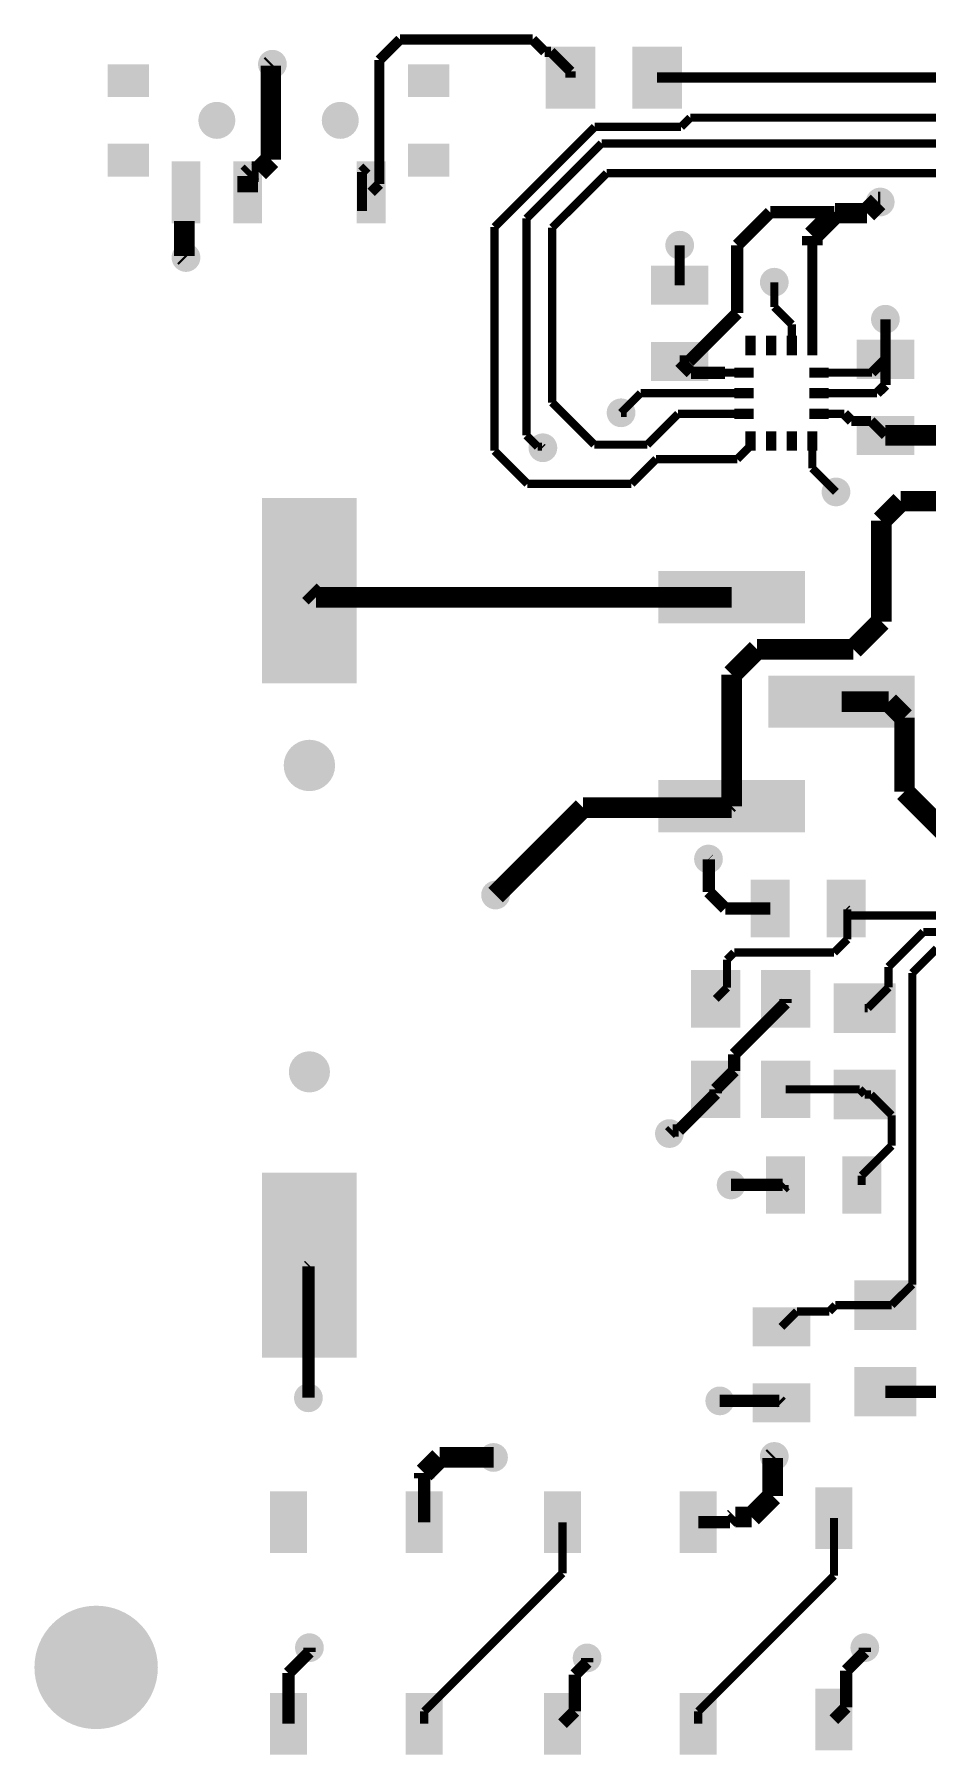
# Model space of a CAD drawing. Header units: inches. Extents: x 70.3 to 121.3, y 69 to 111.2.
# Drawn here: x 70.32 to 92.03, y 69.4 to 111.22 of the extents above; entities that cross this region are included whole.
import ezdxf

# ---------------------------------------------------------------- set-up
doc = ezdxf.new("R2010")
doc.units = ezdxf.units.IN
doc.layers.add('L1 -Signal)', color=1, linetype='Continuous')

msp = doc.modelspace()

# ---------------------------------------------------------------- hatches: boundary and pattern name
at = {"layer": 'L1 -Signal)'}
h = msp.add_hatch(color=7, dxfattribs=at)
edge = h.paths.add_edge_path()
edge.add_arc((76.1000002, 110.49999998), 0.3499993, 0, 360)
for points in [[(83.95239495999999, 109.42088987), (82.74588988, 109.42088987), (82.74588988, 110.92910885), (83.95239495999999, 110.92910885)], [(86.0541078, 109.42088987), (84.84760272, 109.42088987), (84.84760272, 110.92910885), (86.0541078, 110.92910885)], [(73.09999984999999, 109.70000031), (72.09999931, 109.70000031), (72.09999931, 110.50000125), (73.09999984999999, 110.50000125)], [(80.40000049, 109.70000031), (79.39999995, 109.70000031), (79.39999995, 110.50000125), (80.40000049, 110.50000125)], [(73.09999984999999, 107.76999909), (72.09999931, 107.76999909), (72.09999931, 108.57000003), (73.09999984999999, 108.57000003)], [(80.40000049, 107.76999909), (79.39999995, 107.76999909), (79.39999995, 108.57000003), (80.40000049, 108.57000003)], [(74.34999988999999, 106.63500009), (73.64999875, 106.63500009), (73.64999875, 108.13499963), (74.34999988999999, 108.13499963)], [(75.84999943, 106.63500009), (75.14999829, 106.63500009), (75.14999829, 108.13499963), (75.84999943, 108.13499963)], [(78.85000104999999, 106.63500009), (78.14999990999999, 106.63500009), (78.14999990999999, 108.13499963), (78.85000104999999, 108.13499963)], [(85.30000084999999, 104.64999898), (85.30000084999999, 105.59999962), (86.70000059, 105.59999962), (86.70000059, 104.64999898)], [(85.30000084999999, 102.80000014), (85.30000084999999, 103.75000078), (86.70000059, 103.75000078), (86.70000059, 102.80000014)], [(87.60000133, 103.42499762), (87.60000133, 103.89999794), (87.85000083, 103.89999794), (87.85000083, 103.42499762)], [(88.10000287, 103.42499762), (88.10000287, 103.89999794), (88.35000237, 103.89999794), (88.35000237, 103.42499762)], [(88.60000186999999, 103.42499762), (88.60000186999999, 103.89999794), (88.85000136999999, 103.89999794), (88.85000136999999, 103.42499762)], [(89.10000341, 103.42499762), (89.10000341, 103.89999794), (89.35000291, 103.89999794), (89.35000291, 103.42499762)], [(90.30000101, 102.85000004), (90.30000101, 103.80000068), (91.70000074999999, 103.80000068), (91.70000074999999, 102.85000004)], [(87.32500188, 102.87499745), (87.32500188, 103.12499695), (87.8000022, 103.12499695), (87.8000022, 102.87499745)], [(89.15000203999999, 102.87499745), (89.15000203999999, 103.12499695), (89.62500236, 103.12499695), (89.62500236, 102.87499745)], [(87.32500188, 102.37499845), (87.32500188, 102.62499795), (87.8000022, 102.62499795), (87.8000022, 102.37499845)], [(89.15000203999999, 102.37499845), (89.15000203999999, 102.62499795), (89.62500236, 102.62499795), (89.62500236, 102.37499845)], [(87.32500188, 101.87499945), (87.32500188, 102.12499895), (87.8000022, 102.12499895), (87.8000022, 101.87499945)], [(89.15000203999999, 101.87499945), (89.15000203999999, 102.12499895), (89.62500236, 102.12499895), (89.62500236, 101.87499945)], [(90.30000101, 101.0000012), (90.30000101, 101.95000184), (91.70000074999999, 101.95000184), (91.70000074999999, 101.0000012)], [(87.60000133, 101.09999846), (87.60000133, 101.57499878), (87.85000083, 101.57499878), (87.85000083, 101.09999846)], [(88.10000287, 101.09999846), (88.10000287, 101.57499878), (88.35000237, 101.57499878), (88.35000237, 101.09999846)], [(88.60000186999999, 101.09999846), (88.60000186999999, 101.57499878), (88.85000136999999, 101.57499878), (88.85000136999999, 101.09999846)], [(89.10000341, 101.09999846), (89.10000341, 101.57499878), (89.35000291, 101.57499878), (89.35000291, 101.09999846)], [(78.15000118, 95.44999705999999), (75.8500007, 95.44999705999999), (75.8500007, 99.94999822), (78.15000118, 99.94999822)], [(85.48500302, 96.9050005), (85.48500302, 98.1750005), (89.04500098, 98.1750005), (89.04500098, 96.9050005)], [(88.15500275999999, 94.3650005), (88.15500275999999, 95.63500049999999), (91.71500071999999, 95.63500049999999), (91.71500071999999, 94.3650005)], [(85.48500302, 91.8250005), (85.48500302, 93.0950005), (89.04500098, 93.0950005), (89.04500098, 91.8250005)], [(88.67500172, 89.27499925), (87.72500108, 89.27499925), (87.72500108, 90.67499898999999), (88.67500172, 90.67499898999999)], [(90.52500056, 89.27499925), (89.57499992, 89.27499925), (89.57499992, 90.67499898999999), (90.52500056, 90.67499898999999)], [(87.47500030999998, 88.47500085), (87.47500030999998, 87.07500110999999), (86.27500017, 87.07500110999999), (86.27500017, 88.47500085)], [(89.17500199, 88.47500085), (89.17500199, 87.07500110999999), (87.97500185, 87.07500110999999), (87.97500185, 88.47500085)], [(89.74588985, 86.9476036), (89.74588985, 88.15410868), (91.25410882999999, 88.15410868), (91.25410882999999, 86.9476036)], [(87.47500030999998, 86.27500017), (87.47500030999998, 84.87500042999999), (86.27500017, 84.87500042999999), (86.27500017, 86.27500017)], [(89.17500199, 86.27500017), (89.17500199, 84.87500042999999), (87.97500185, 84.87500042999999), (87.97500185, 86.27500017)], [(89.74588985, 84.84589075999999), (89.74588985, 86.05239583999999), (91.25410882999999, 86.05239583999999), (91.25410882999999, 84.84589075999999)], [(89.04999969999999, 82.55000127), (88.09999905999999, 82.55000127), (88.09999905999999, 83.95000101), (89.04999969999999, 83.95000101)], [(90.89999854, 82.55000127), (89.9499979, 82.55000127), (89.9499979, 83.95000101), (90.89999854, 83.95000101)], [(78.15000118, 79.04999937999999), (75.8500007, 79.04999937999999), (75.8500007, 83.55000054), (78.15000118, 83.55000054)], [(90.24589139, 79.72260408), (90.24589139, 80.92910916), (91.75411036999999, 80.92910916), (91.75411036999999, 79.72260408)], [(89.17499945, 80.27500074), (89.17499945, 79.3250001), (87.77499971, 79.3250001), (87.77499971, 80.27500074)], [(90.24589139, 77.62089123999999), (90.24589139, 78.82739631999999), (91.75411036999999, 78.82739631999999), (91.75411036999999, 77.62089123999999)], [(89.17499945, 78.4250019), (89.17499945, 77.47500126), (87.77499971, 77.47500126), (87.77499971, 78.4250019)], [(76.93977373, 75.80000206999999), (76.93977373, 74.30000253), (76.03977298999999, 74.30000253), (76.03977298999999, 75.80000206999999)], [(80.23977221, 75.80000206999999), (80.23977221, 74.30000253), (79.33977146999999, 74.30000253), (79.33977146999999, 75.80000206999999)], [(83.59999916999999, 75.79999953), (83.59999916999999, 74.29999998999999), (82.69999843, 74.29999998999999), (82.69999843, 75.79999953)], [(86.89999764999999, 75.79999953), (86.89999764999999, 74.29999998999999), (85.99999691, 74.29999998999999), (85.99999691, 75.79999953)], [(90.19999866999999, 75.89999933), (90.19999866999999, 74.39999979), (89.29999793, 74.39999979), (89.29999793, 75.89999933)], [(76.93977373, 70.90000171), (76.93977373, 69.40000217), (76.03977298999999, 69.40000217), (76.03977298999999, 70.90000171)], [(80.23977221, 70.90000171), (80.23977221, 69.40000217), (79.33977146999999, 69.40000217), (79.33977146999999, 70.90000171)], [(83.59999916999999, 70.89999916999999), (83.59999916999999, 69.39999963), (82.69999843, 69.39999963), (82.69999843, 70.89999916999999)], [(86.89999764999999, 70.89999916999999), (86.89999764999999, 69.39999963), (85.99999691, 69.39999963), (85.99999691, 70.89999916999999)], [(90.19999866999999, 70.99999897), (90.19999866999999, 69.49999942999999), (89.29999793, 69.49999942999999), (89.29999793, 70.99999897)]]:
    msp.add_hatch(color=7, dxfattribs=at).paths.add_polyline_path(points)
h = msp.add_hatch(color=7, dxfattribs=at)
edge = h.paths.add_edge_path()
edge.add_arc((74.75000036, 109.1349989), 0.4499991, 0, 360)
h = msp.add_hatch(color=7, dxfattribs=at)
edge = h.paths.add_edge_path()
edge.add_arc((77.74999944, 109.1349989), 0.4499991, 0, 360)
h = msp.add_hatch(color=7, dxfattribs=at)
edge = h.paths.add_edge_path()
edge.add_arc((90.87499986, 107.14999906), 0.3499993, 0, 360)
h = msp.add_hatch(color=7, dxfattribs=at)
edge = h.paths.add_edge_path()
edge.add_arc((86.00000071999999, 106.10000116), 0.3499993, 0, 360)
h = msp.add_hatch(color=7, dxfattribs=at)
edge = h.paths.add_edge_path()
edge.add_arc((73.99999932, 105.79999922), 0.3499993, 0, 360)
h = msp.add_hatch(color=7, dxfattribs=at)
edge = h.paths.add_edge_path()
edge.add_arc((88.3000012, 105.20000042), 0.3499993, 0, 360)
h = msp.add_hatch(color=7, dxfattribs=at)
edge = h.paths.add_edge_path()
edge.add_arc((91.00000088, 104.29999968), 0.3499993, 0, 360)
h = msp.add_hatch(color=7, dxfattribs=at)
edge = h.paths.add_edge_path()
edge.add_arc((84.57499976, 102.02500042), 0.3499993, 0, 360)
h = msp.add_hatch(color=7, dxfattribs=at)
edge = h.paths.add_edge_path()
edge.add_arc((82.67500102, 101.17499958), 0.3499993, 0, 360)
h = msp.add_hatch(color=7, dxfattribs=at)
edge = h.paths.add_edge_path()
edge.add_arc((89.80000074, 100.10000046), 0.3499993, 0, 360)
h = msp.add_hatch(color=7, dxfattribs=at)
edge = h.paths.add_edge_path()
edge.add_arc((77.00000093999999, 93.44999852), 0.62500002, 0, 360)
h = msp.add_hatch(color=7, dxfattribs=at)
edge = h.paths.add_edge_path()
edge.add_arc((86.69999931999999, 91.17499925999999), 0.3499993, 0, 360)
h = msp.add_hatch(color=7, dxfattribs=at)
edge = h.paths.add_edge_path()
edge.add_arc((81.52500077999998, 90.29999973999999), 0.3499993, 0, 360)
h = msp.add_hatch(color=7, dxfattribs=at)
edge = h.paths.add_edge_path()
edge.add_arc((77.00000093999999, 85.99999817999999), 0.499999, 0, 360)
h = msp.add_hatch(color=7, dxfattribs=at)
edge = h.paths.add_edge_path()
edge.add_arc((85.75000121999999, 84.50000118), 0.3499993, 0, 360)
h = msp.add_hatch(color=7, dxfattribs=at)
edge = h.paths.add_edge_path()
edge.add_arc((87.25000075999999, 83.25000114), 0.3499993, 0, 360)
h = msp.add_hatch(color=7, dxfattribs=at)
edge = h.paths.add_edge_path()
edge.add_arc((76.97499972, 78.07500006), 0.3499993, 0, 360)
h = msp.add_hatch(color=7, dxfattribs=at)
edge = h.paths.add_edge_path()
edge.add_arc((86.97500004, 77.99999894), 0.3499993, 0, 360)
h = msp.add_hatch(color=7, dxfattribs=at)
edge = h.paths.add_edge_path()
edge.add_arc((81.47500088, 76.62500042), 0.3499993, 0, 360)
h = msp.add_hatch(color=7, dxfattribs=at)
edge = h.paths.add_edge_path()
edge.add_arc((88.3000012, 76.6499991), 0.3499993, 0, 360)
h = msp.add_hatch(color=7, dxfattribs=at)
edge = h.paths.add_edge_path()
edge.add_arc((71.8160489, 71.52000174), 1.49999954, 0, 360)
h = msp.add_hatch(color=7, dxfattribs=at)
edge = h.paths.add_edge_path()
edge.add_arc((77.00000093999999, 72.00000078), 0.3499993, 0, 360)
h = msp.add_hatch(color=7, dxfattribs=at)
edge = h.paths.add_edge_path()
edge.add_arc((83.75000014, 71.74999874), 0.3499993, 0, 360)
h = msp.add_hatch(color=7, dxfattribs=at)
edge = h.paths.add_edge_path()
edge.add_arc((90.49999934, 72.00000078), 0.3499993, 0, 360)

# ---------------------------------------------------------------- linework, layer by layer
for points, const_width in [([(78.70000008, 110.59999978), (79.19999908, 111.09999878)], 0.2499995), ([(79.19999908, 111.09999878), (82.424143, 111.09999878)], 0.2499995), ([(82.424143, 111.09999878), (82.72003268, 110.8041091)], 0.2499995), ([(82.72003268, 110.8041091), (82.8708909, 110.8041091)], 0.2499995), ([(82.8708909, 110.8041091), (83.34914241999999, 110.32585758)], 0.2499995), ([(76.06173256, 110.46173234), (76.1000002, 110.49999998)], 0.499999), ([(76.06173256, 108.17789642), (76.06173256, 110.46173234)], 0.499999), ([(78.70000008, 107.58499946), (78.70000008, 110.59999978)], 0.2499995), ([(83.34914241999999, 110.17499936), (83.34914241999999, 110.32585758)], 0.2499995), ([(85.45085526, 110.17499936), (93.40000115999999, 110.17499936)], 0.2499995), ([(86.0324797, 108.97499922), (86.25748052, 109.20000004)], 0.1999996), ([(86.25748052, 109.20000004), (93.77396028, 109.20000004)], 0.1999996), ([(81.49999955999999, 106.54068354), (83.93431523999999, 108.97499922)], 0.1999996), ([(83.93431523999999, 108.97499922), (86.0324797, 108.97499922)], 0.1999996), ([(75.76883753999999, 107.8850014), (76.06173256, 108.17789642)], 0.499999), ([(82.27499928, 106.74999986), (84.09999943999999, 108.57500002)], 0.1999996), ([(84.09999943999999, 108.57500002), (93.8332769, 108.57500002)], 0.1999996), ([(75.49999885999999, 107.78499906), (75.6000012, 107.8850014)], 0.499999), ([(75.49999885999999, 107.38499986), (75.49999885999999, 107.78499906)], 0.499999), ([(75.6000012, 107.8850014), (75.76883753999999, 107.8850014)], 0.499999), ([(78.27855058, 107.8785498), (78.40000067999999, 107.9999999)], 0.2499995), ([(78.27855058, 106.92854916), (78.27855058, 107.8785498)], 0.2499995), ([(82.89999929999999, 106.52499904), (84.22500045999999, 107.8500002)], 0.1999996), ([(84.22500045999999, 107.8500002), (93.60000076, 107.8500002)], 0.1999996), ([(78.50000048, 107.38499986), (78.70000008, 107.58499946)], 0.2499995), ([(89.22500315999999, 106.32500452), (89.77925402, 106.87925538)], 0.499999), ([(89.77925402, 106.87925538), (90.55013385999999, 106.87925538)], 0.499999), ([(90.55013385999999, 106.87925538), (90.82087754, 107.14999906)], 0.499999), ([(90.82087754, 107.14999906), (90.87499986, 107.14999906)], 0.499999), ([(73.96173168, 105.83826686), (73.96173168, 106.6882677)], 0.499999), ([(82.27499928, 101.47500152), (82.27499928, 106.74999986)], 0.1999996), ([(87.40000045999999, 106.10000116), (88.19999886, 106.89999956)], 0.2999994), ([(88.19999886, 106.89999956), (89.75850984, 106.89999956)], 0.2999994), ([(89.75850984, 106.89999956), (89.77925402, 106.87925538)], 0.2999994), ([(81.49999955999999, 101.100001), (81.49999955999999, 106.54068354)], 0.1999996), ([(82.89999929999999, 102.27499992), (82.89999929999999, 106.52499904)], 0.1999996), ([(87.40000045999999, 104.44999938), (87.40000045999999, 106.10000116)], 0.2999994), ([(89.22500315999999, 106.1000037), (89.22500315999999, 106.32500452)], 0.499999), ([(73.96173168, 105.83826686), (73.99999932, 105.79999922)], 0.499999), ([(86.00000071999999, 105.1249993), (86.00000071999999, 106.10000116)], 0.2499995), ([(89.22500315999999, 103.66249778), (89.22500315999999, 106.1000037)], 0.2499995), ([(88.3000012, 104.59999908), (88.3000012, 105.20000042)], 0.1999996), ([(86.22500154, 103.27500046), (87.40000045999999, 104.44999938)], 0.2999994), ([(88.3000012, 104.59999908), (88.72500162, 104.17499866)], 0.1999996), ([(88.72500162, 103.66249778), (88.72500162, 104.17499866)], 0.1999996), ([(91.00000088, 103.32500036), (91.00000088, 104.29999968)], 0.2499995), ([(86.00000071999999, 103.27500046), (86.22500154, 103.27500046)], 0.2999994), ([(86.00000071999999, 103.27500046), (86.27500144, 102.99999974)], 0.2999994), ([(90.67499772, 102.9999972), (91.00000088, 103.32500036)], 0.2499995), ([(91.00000088, 102.70000034), (91.00000088, 103.32500036)], 0.2499995), ([(86.27500144, 102.99999974), (87.10000106, 102.99999974)], 0.2999994), ([(87.10000106, 102.99999974), (87.5624995, 102.99999974)], 0.1999996), ([(87.5624995, 102.99999974), (87.56250203999998, 102.9999972)], 0.1999996), ([(89.3875022, 102.9999972), (90.67499772, 102.9999972)], 0.1999996), ([(84.57499976, 102.02500042), (85.04999753999999, 102.4999982)], 0.1999996), ([(85.04999753999999, 102.4999982), (87.56250203999998, 102.4999982)], 0.1999996), ([(89.3875022, 102.4999982), (90.79999873999999, 102.4999982)], 0.1999996), ([(90.79999873999999, 102.4999982), (91.00000088, 102.70000034)], 0.2499995), ([(82.89999929999999, 102.27499992), (83.92500106, 101.24999816)], 0.1999996), ([(84.57499976, 102.02500042), (84.71030048, 102.02500042)], 0.1999996), ([(85.21250165999999, 101.24999816), (85.9625027, 101.9999992)], 0.1999996), ([(85.9625027, 101.9999992), (87.56250203999998, 101.9999992)], 0.1999996), ([(89.3875022, 101.9999992), (90.00000033999999, 101.9999992)], 0.1999996), ([(90.00000033999999, 101.9999992), (90.17499872, 101.82500082)], 0.2499995), ([(90.17499872, 101.82500082), (90.65000158, 101.82500082)], 0.2499995), ([(90.65000158, 101.82500082), (91.00000088, 101.47500152)], 0.2499995), ([(91.00000088, 101.47500152), (92.29999828, 101.47500152)], 0.499999), ([(82.27499928, 101.47500152), (82.55, 101.2000008)], 0.1999996), ([(82.55, 101.2000008), (82.6499998, 101.2000008)], 0.1999996), ([(82.6499998, 101.2000008), (82.67500102, 101.17499958)], 0.1999996), ([(83.92500106, 101.24999816), (85.21250165999999, 101.24999816)], 0.1999996), ([(87.39999791999999, 100.89999632), (87.72500108, 101.22499948)], 0.1999996), ([(87.72500108, 101.22499948), (87.72500108, 101.33749862)], 0.1999996), ([(89.22500315999999, 100.67499804), (89.22500315999999, 101.33749862)], 0.1999996), ([(81.49999955999999, 101.100001), (82.3000005, 100.30000006)], 0.1999996), ([(84.82818696, 100.30000006), (85.42818322, 100.89999632)], 0.1999996), ([(85.42818322, 100.89999632), (87.39999791999999, 100.89999632)], 0.1999996), ([(82.3000005, 100.30000006), (84.82818696, 100.30000006)], 0.1999996), ([(89.22500315999999, 100.67499804), (89.80000074, 100.10000046)], 0.1999996), ([(90.90000108, 99.40000186), (91.37499885999999, 99.87499963999998)], 0.499999), ([(91.37499885999999, 99.87499963999998), (92.2749996, 99.87499963999998)], 0.499999), ([(90.90000108, 96.94999913999999), (90.90000108, 99.40000186)], 0.499999), ([(77.00000093999999, 97.69999763999999), (77.15999808, 97.54000049999999)], 0.499999), ([(77.15999808, 97.54000049999999), (87.265002, 97.54000049999999)], 0.499999), ([(90.22500115999999, 96.27499922), (90.90000108, 96.94999913999999)], 0.499999), ([(87.265002, 95.65999918), (87.88000204, 96.27499922)], 0.499999), ([(87.88000204, 96.27499922), (90.22500115999999, 96.27499922)], 0.499999), ([(87.265002, 92.46000049999999), (87.265002, 95.65999918)], 0.499999), ([(89.93500173999999, 95.0000005), (91.08000072, 95.0000005)], 0.499999), ([(91.08000072, 95.0000005), (91.46500121999999, 94.615)], 0.499999), ([(91.46500121999999, 92.80999726), (91.46500121999999, 94.615)], 0.499999), ([(91.46500121999999, 92.80999726), (93.52499963999999, 90.74999884)], 0.499999), ([(81.52500077999998, 90.29999973999999), (83.65000033999999, 92.4249993)], 0.499999), ([(83.65000033999999, 92.4249993), (87.23000079999998, 92.4249993)], 0.499999), ([(87.23000079999998, 92.4249993), (87.265002, 92.4249993)], 0.499999), ([(87.23000079999998, 92.4249993), (87.265002, 92.46000049999999)], 0.2999994), ([(86.69999931999999, 91.17499925999999), (86.70636963999999, 91.16862893999999)], 0.2999994), ([(86.70636963999999, 90.37499831999999), (86.70636963999999, 91.16862893999999)], 0.2999994), ([(86.70636963999999, 90.37499831999999), (87.10636884, 89.97499911999999)], 0.2999994), ([(87.10636884, 89.97499911999999), (88.20000139999999, 89.97499911999999)], 0.2999994), ([(90.05000024, 89.97499911999999), (90.07499892, 89.95000044)], 0.1999996), ([(90.07499892, 89.85000063999999), (90.07499892, 89.95000044)], 0.1999996), ([(90.07499892, 89.85000063999999), (90.12500136, 89.79999819999999)], 0.1999996), ([(90.07499892, 89.22499807999999), (90.07499892, 89.85000063999999)], 0.1999996), ([(90.12500136, 89.79999819999999), (94.02500118, 89.79999819999999)], 0.1999996), ([(89.75000083999998, 88.89999999999999), (90.07499892, 89.22499807999999)], 0.1999996), ([(91.07585544, 88.55085668), (91.92499776, 89.399999)], 0.1999996), ([(91.65411184, 88.40411071999999), (92.25000092, 88.9999998)], 0.1999996), ([(91.92499776, 89.399999), (93.85208052, 89.399999)], 0.1999996), ([(87.15000095999999, 88.72499907999999), (87.32500188, 88.89999999999999)], 0.1999996), ([(87.15000095999999, 88.0500017), (87.15000095999999, 88.72499907999999)], 0.1999996), ([(87.32500188, 88.89999999999999), (89.75000083999998, 88.89999999999999)], 0.1999996), ([(91.07585544, 88.05410888), (91.07585544, 88.55085668)], 0.1999996), ([(91.65411184, 80.82910936), (91.65411184, 88.40411071999999)], 0.1999996), ([(86.87500023999999, 87.77500098), (87.15000095999999, 88.0500017)], 0.1999996), ([(88.57500192, 87.67500118), (88.57500192, 87.77500098)], 0.2999994), ([(90.57260269999999, 87.55085614), (91.07585544, 88.05410888)], 0.1999996), ([(87.32500188, 86.42500113999999), (88.57500192, 87.67500118)], 0.2999994), ([(90.49999934, 87.55085614), (90.57260269999999, 87.55085614)], 0.1999996), ([(86.87500023999999, 85.5750003), (87.32500188, 86.02500194)], 0.2999994), ([(87.32500188, 86.02500194), (87.32500188, 86.42500113999999)], 0.2999994), ([(85.9765362, 84.57653646), (86.87500023999999, 85.4750005)], 0.2999994), ([(86.87500023999999, 85.4750005), (86.87500023999999, 85.5750003)], 0.2999994), ([(88.57500192, 85.5750003), (90.37414233999999, 85.5750003)], 0.1999996), ([(90.37414233999999, 85.5750003), (90.49999934, 85.44914329999999)], 0.1999996), ([(90.49999934, 85.44914329999999), (90.65085755999999, 85.44914329999999)], 0.1999996), ([(90.65085755999999, 85.44914329999999), (91.15411029999999, 84.94589056)], 0.1999996), ([(91.15411029999999, 84.20411404), (91.15411029999999, 84.94589056)], 0.1999996), ([(85.75000121999999, 84.50000118), (85.8265365, 84.57653646)], 0.2999994), ([(85.8265365, 84.57653646), (85.9765362, 84.57653646)], 0.2999994), ([(90.42499821999999, 83.47500196), (91.15411029999999, 84.20411404)], 0.1999996), ([(87.25000075999999, 83.25000114), (88.5000008, 83.25000114)], 0.2999994), ([(88.5000008, 83.17500256), (88.5000008, 83.25000114)], 0.2999994), ([(88.5000008, 83.17500256), (88.57499938, 83.25000114)], 0.2999994), ([(90.42499821999999, 83.25000114), (90.42499821999999, 83.47500196)], 0.1999996), ([(76.97499972, 81.27499874), (77.00000093999999, 81.29999996)], 0.2999994), ([(76.97499972, 78.07500006), (76.97499972, 81.27499874)], 0.2999994), ([(91.15085909999999, 80.32585662), (91.65411184, 80.82910936)], 0.1999996), ([(89.63501758, 80.17500093999999), (89.78587325999999, 80.32585662)], 0.1999996), ([(89.78587325999999, 80.32585662), (91.00000088, 80.32585662)], 0.1999996), ([(91.00000088, 80.32585662), (91.15085909999999, 80.32585662)], 0.1999996), ([(88.47499957999999, 79.80000042), (88.8500001, 80.17500093999999)], 0.1999996), ([(88.8500001, 80.17500093999999), (89.63501758, 80.17500093999999)], 0.1999996), ([(91.00000088, 78.22414377999999), (92.32414351999999, 78.22414377999999)], 0.2999994), ([(86.97500004, 77.99999894), (88.42500222, 77.99999894)], 0.2999994), ([(88.42500222, 77.99999894), (88.47499957999999, 77.95000157999999)], 0.2999994), ([(79.78977184, 76.24687823999999), (80.16789401999999, 76.62500042)], 0.499999), ([(80.16789401999999, 76.62500042), (81.47500088, 76.62500042)], 0.499999), ([(88.26173356, 76.61173146), (88.3000012, 76.6499991)], 0.499999), ([(88.26173356, 75.68673457999999), (88.26173356, 76.61173146)], 0.499999), ([(79.78977184, 76.11477029999999), (79.78977184, 76.24687823999999)], 0.499999), ([(79.78977184, 75.0500023), (79.78977184, 76.11477029999999)], 0.2999994), ([(87.74999976, 75.17500077999999), (88.26173356, 75.68673457999999)], 0.499999), ([(87.32499934, 75.14999956), (87.35000056, 75.17500077999999)], 0.499999), ([(87.22499954, 75.04999975999999), (87.32499934, 75.14999956)], 0.2999994), ([(87.35000056, 75.17500077999999), (87.74999976, 75.17500077999999)], 0.499999), ([(83.14999879999999, 73.8102283), (83.14999879999999, 75.04999975999999)], 0.1999996), ([(86.44999727999999, 75.04999975999999), (87.22499954, 75.04999975999999)], 0.2999994), ([(89.7499983, 73.74999982), (89.7499983, 75.14999956)], 0.1999996), ([(79.78977184, 70.45000133999999), (83.14999879999999, 73.8102283)], 0.1999996), ([(86.44999727999999, 70.4499988), (89.7499983, 73.74999982)], 0.1999996), ([(76.48977336, 71.3815311), (77.00000093999999, 71.89175868)], 0.2999994), ([(77.00000093999999, 71.89175868), (77.00000093999999, 72.00000078)], 0.2999994), ([(90.05000024, 71.44175958), (90.49999934, 71.89175868)], 0.2999994), ([(90.49999934, 71.89175868), (90.49999934, 72.00000078)], 0.2999994), ([(76.48977336, 70.15000194), (76.48977336, 71.3815311)], 0.2999994), ([(83.45000074, 71.34175723999999), (83.75000014, 71.64175664)], 0.2999994), ([(83.75000014, 71.64175664), (83.75000014, 71.74999874)], 0.2999994), ([(90.05000024, 70.55000113999999), (90.05000024, 71.44175958)], 0.2999994), ([(83.45000074, 70.45000133999999), (83.45000074, 71.34175723999999)], 0.2999994), ([(89.7499983, 70.24999919999999), (90.05000024, 70.55000113999999)], 0.2999994), ([(79.78977184, 70.15000194), (79.78977184, 70.45000133999999)], 0.1999996), ([(83.14999879999999, 70.14999939999998), (83.45000074, 70.45000133999999)], 0.2999994), ([(86.44999727999999, 70.14999939999998), (86.44999727999999, 70.4499988)], 0.1999996)]:
    msp.add_lwpolyline(points, dxfattribs=dict(at, const_width=const_width))

doc.saveas('drawing.dxf')
